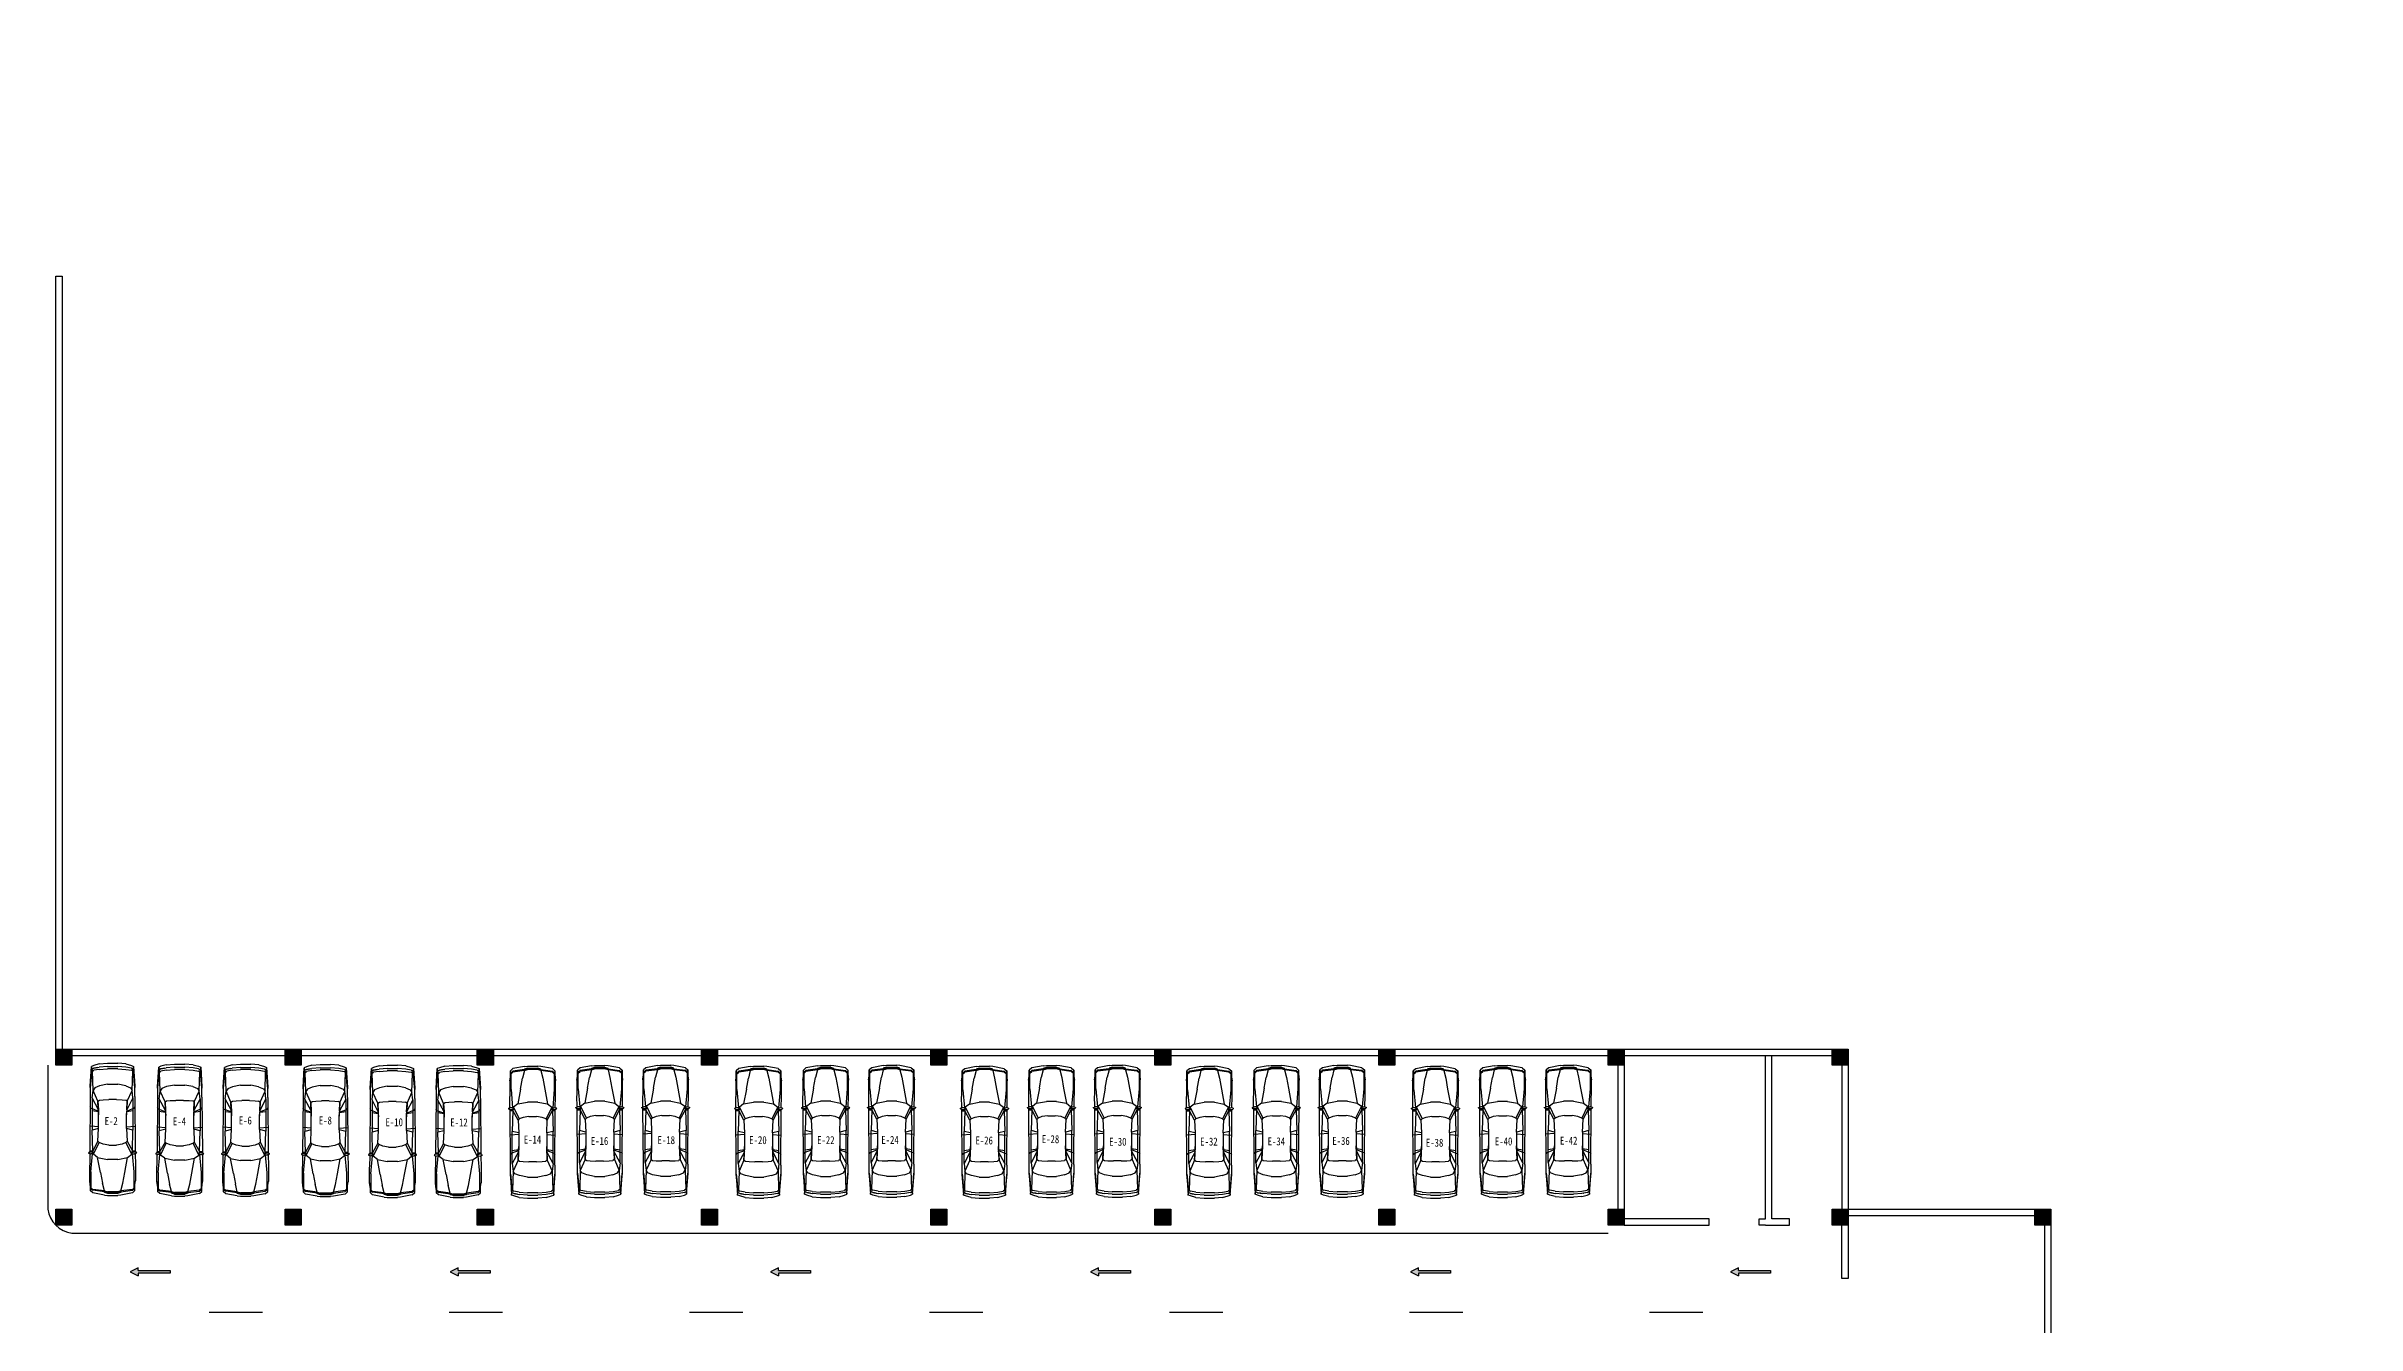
# Model space of a CAD drawing. Extents: x -266505272703 to 7385419, y -354256 to 107640740655.
# Drawn here: x 3476438 to 3563073, y -89711 to -41758 of the extents above; entities that cross this region are included whole.
import ezdxf

# ---------------------------------------------------------------- set-up
doc = ezdxf.new("R2010")
doc.units = 0
doc.header["$LTSCALE"] = 1000
for name, color, linetype in [('jb1', 42, 'Continuous'), ('PUB_TEXT', 7, 'Continuous'), ('QC', 8, 'Continuous'), ('ROOF', 4, 'Continuous'), ('图框', 6, 'Continuous'), ('红线', 1, 'Continuous')]:
    doc.layers.add(name, color=color, linetype=linetype)
doc.styles.get("Standard").update_dxf_attribs({"font": 'rs.shx', "bigfont": 'hztxt.shx'})
doc.styles.add('STYLE2', font='NSimSun.ttf', dxfattribs={"width": 0.8})

# ---------------------------------------------------------------- blocks, each defined once
blk = doc.blocks.new('M_F27')
for p, q in [((984, 905), (1020, 939)), ((1036, 935), (1062, 857)), ((-2489, 522), (-2514, 196)), ((-2514, -206), (-2514, 196)), ((-2489, 522), (-2426, 736)), ((-2426, 736), (-2389, 824)), ((-2389, 824), (-1610, 874)), ((-2389, 824), (-1560, 874)), ((-2264, 812), (-2389, 824)), ((-2364, 522), (-2389, 196)), ((-2389, -206), (-2389, 196)), ((-2326, 736), (-2364, 522)), ((-2326, 736), (-2351, 596)), ((-2351, 594), (-2351, 596)), ((-2326, 736), (-2288, 811)), ((-2301, 196), (-2276, 522)), ((-2301, 196), (-2301, -206)), ((-2200, 786), (-2288, 811)), ((-2276, 522), (-2238, 736)), ((-2200, 786), (-2238, 736)), ((-1560, 874), (-2212, 815)), ((-2208, 815), (-2211, 814)), ((-1660, 862), (-2208, 815)), ((-1446, 761), (-2200, 786)), ((-1622, 510), (-1685, 196)), ((-1685, -206), (-1685, 196)), ((-1560, 874), (-1660, 862)), ((-1622, 510), (-1547, 698)), ((-1617, 869), (-1620, 866)), ((-1208, 874), (-1610, 874)), ((-1547, 698), (-1446, 761)), ((-1145, 799), (-1446, 761)), ((-1019, 572), (-1446, 761)), ((-1208, 874), (980, 889)), ((-1145, 799), (-682, 557)), ((-1145, 799), (124, 799)), ((-1082, 145), (-1070, 371)), ((-1082, 145), (-1082, -156)), ((-1070, 371), (-1057, 510)), ((-1019, 572), (-1057, 510)), ((-680, 556), (-1019, 572)), ((-1019, 572), (-479, 547)), ((-743, 849), (-793, 874)), ((-730, 799), (-743, 849)), ((-630, 555), (-730, 799)), ((-680, 556), (-630, 555)), ((-642, 799), (-605, 554)), ((-605, 554), (-630, 555)), ((-479, 547), (-605, 554)), ((61, 547), (-479, 547)), ((-2, 547), (-27, 877)), ((124, 799), (61, 547)), ((61, 547), (564, 572)), ((941, 773), (124, 799)), ((564, 572), (941, 773)), ((564, 572), (614, 522)), ((1079, 748), (614, 522)), ((614, 522), (677, 371)), ((677, 371), (714, 145)), ((714, -156), (714, 145)), ((941, 773), (941, 874)), ((983, 777), (941, 773)), ((941, 773), (987, 765)), ((980, 902), (995, 790)), ((980, 790), (980, 898)), ((995, 790), (980, 790)), ((980, 790), (992, 746)), ((992, 746), (1021, 747)), ((995, 790), (1022, 746)), ((1022, 748), (995, 790)), ((1021, 747), (1022, 748)), ((1053, 768), (1022, 746)), ((1036, 756), (1079, 748)), ((1051, 889), (1497, 893)), ((1057, 776), (1062, 857)), ((1770, 849), (1058, 784)), ((1204, 585), (1079, 748)), ((1795, 472), (1204, 585)), ((1280, 196), (1204, 585)), ((1280, 196), (1280, -206)), ((1506, 899), (2121, 899)), ((2461, 849), (1770, 849)), ((2222, 397), (1795, 472)), ((2272, 876), (2121, 899)), ((2523, 321), (2222, 397)), ((2272, 876), (2272, 874)), ((2437, 851), (2272, 876)), ((2511, 874), (2287, 874)), ((2398, 849), (2461, 773)), ((2437, 850), (2433, 851)), ((2498, 773), (2436, 849)), ((2511, 874), (2450, 850)), ((2461, 773), (2523, 321)), ((2561, 321), (2498, 773)), ((2599, 773), (2511, 874)), ((2523, 321), (2586, 321)), ((2523, 321), (2561, 196)), ((2580, 196), (2542, 321)), ((2561, 196), (2561, -206)), ((2611, 196), (2574, 321)), ((2580, 321), (2618, 196)), ((2580, 196), (2580, -206)), ((2599, 773), (2687, 321)), ((2611, 196), (2611, -206)), ((2618, -206), (2618, 196)), ((2687, 321), (2699, 196)), ((2699, -206), (2699, 196)), ((-2489, -533), (-2514, -206)), ((-2489, -533), (-2426, -747)), ((-2426, -747), (-2389, -835)), ((-2389, -206), (-2364, -533)), ((-2389, -835), (-2264, -823)), ((-1560, -885), (-2389, -835)), ((-1610, -885), (-2389, -835)), ((-2326, -747), (-2364, -533)), ((-2351, -607), (-2351, -605)), ((-2351, -607), (-2326, -747)), ((-2326, -747), (-2288, -822)), ((-2276, -533), (-2301, -206)), ((-2288, -822), (-2200, -797)), ((-2276, -533), (-2238, -747)), ((-2200, -797), (-2238, -747)), ((-2212, -826), (-1560, -885)), ((-2208, -826), (-2211, -825)), ((-1660, -872), (-2208, -826)), ((-1446, -772), (-2200, -797)), ((-1685, -206), (-1622, -520)), ((-1560, -885), (-1660, -872)), ((-1622, -520), (-1547, -709)), ((-1621, -877), (-1617, -880)), ((-1610, -885), (-1208, -885)), ((-1547, -709), (-1446, -772)), ((-1019, -583), (-1446, -772)), ((-1145, -809), (-1446, -772)), ((-1208, -885), (980, -900)), ((-682, -568), (-1145, -809)), ((-1145, -809), (124, -809)), ((-1070, -382), (-1082, -156)), ((-1057, -520), (-1070, -382)), ((-1019, -583), (-1057, -520)), ((-479, -558), (-1019, -583)), ((-1019, -583), (-680, -567)), ((-743, -860), (-793, -885)), ((-743, -860), (-730, -809)), ((-730, -809), (-630, -566)), ((-680, -567), (-682, -568)), ((-680, -567), (-630, -566)), ((-605, -565), (-642, -809)), ((-630, -566), (-605, -565)), ((-605, -565), (-479, -558)), ((61, -558), (-479, -558)), ((-2, -558), (-27, -884)), ((61, -558), (124, -809)), ((564, -583), (61, -558)), ((941, -784), (124, -809)), ((614, -533), (564, -583)), ((564, -583), (941, -784)), ((677, -382), (614, -533)), ((1079, -759), (614, -533)), ((714, -156), (677, -382)), ((987, -776), (941, -784)), ((983, -788), (941, -784)), ((941, -885), (941, -784)), ((992, -757), (980, -800)), ((995, -800), (980, -800)), ((995, -800), (980, -913)), ((980, -909), (980, -800)), ((992, -757), (1021, -758)), ((995, -800), (1022, -757)), ((1022, -758), (995, -800)), ((1021, -758), (1022, -758)), ((1022, -757), (1053, -779)), ((1036, -767), (1079, -759)), ((1036, -946), (1062, -867)), ((1051, -901), (1497, -904)), ((1057, -787), (1062, -867)), ((1770, -860), (1058, -795)), ((1204, -596), (1079, -759)), ((1204, -596), (1280, -206)), ((1795, -483), (1204, -596)), ((2121, -910), (1506, -910)), ((1770, -860), (2461, -860)), ((1795, -483), (2222, -407)), ((2121, -910), (2272, -887)), ((2270, -887), (2121, -910)), ((2523, -332), (2222, -407)), ((2437, -861), (2272, -887)), ((2272, -885), (2272, -887)), ((2285, -885), (2511, -885)), ((2398, -860), (2461, -784)), ((2436, -860), (2498, -784)), ((2437, -861), (2436, -860)), ((2450, -861), (2511, -885)), ((2523, -332), (2461, -784)), ((2561, -332), (2498, -784)), ((2599, -784), (2511, -885)), ((2523, -332), (2561, -206)), ((2586, -332), (2523, -332)), ((2580, -206), (2542, -332)), ((2618, -6), (2561, -6)), ((2574, -332), (2611, -206)), ((2618, -206), (2580, -332)), ((2687, -332), (2599, -784)), ((2687, -332), (2699, -206)), ((984, -916), (1020, -950))]:
    blk.add_line(p, q)
for centre, start, end in [((1027, 932), 18.15727, 132.96497), ((990, 898), 132.96497, 179.74535), ((1047, 776), 305.15418, 356.86364), ((990, -909), 180.25465, 227.03503), ((1047, -787), 3.17983, 54.84582), ((1027, -942), 227.03503, 341.84273)]:
    blk.add_arc(centre, 10, start, end)
at = {"width": 0.8, "flags": 9}
for tag in ['XSIZE', 'YSIZE']:
    blk.add_attdef(tag, (0, 0), '', height=0.5, dxfattribs=at)

msp = doc.modelspace()

# ---------------------------------------------------------------- hatches: boundary and pattern name
at = {"layer": 'jb1', "linetype": 'ByBlock'}
h = msp.add_hatch(color=256, dxfattribs=at)
h.paths.add_polyline_path([(3207028, 61244), (3207028, -349256), (3784028, -349256), (3784028, 61244)], flags=16)
h.paths.add_polyline_path([(3194528, -354256), (3194528, 66244), (3789028, 66244), (3789028, -354256)])
h.paths.add_polyline_path([(3205987, -18360), (3205987, -12971), (3203126, -12971), (3203126, -18360)], flags=24)
h.paths.add_polyline_path([(3201099, -18348), (3201099, -12948), (3198270, -12948), (3198270, -18348)], flags=24)
edge = h.paths.add_edge_path(flags=16)
edge.add_line((3207028, 61244), (3197028, 61244))
edge.add_line((3197028, 61244), (3197028, -23256))
edge.add_line((3197028, -23256), (3207028, -23256))
edge = h.paths.add_edge_path(flags=16)
edge.add_line((3202028, 61244), (3202028, -18256))
h.paths.add_polyline_path([(3201021, -22371), (3201021, -20286), (3198223, -20286), (3198223, -22371)], flags=24)
h.paths.add_polyline_path([(3205457, -22424), (3205457, -20318), (3202722, -20318), (3202722, -22424)], flags=24)
edge = h.paths.add_edge_path(flags=0)
edge.add_line((3197028, -18256), (3207028, -18256))
edge = h.paths.add_edge_path(flags=0)
edge.add_line((3197028, -10756), (3207028, -10756))
edge = h.paths.add_edge_path(flags=0)
edge.add_line((3197028, 744), (3207028, 744))
h.paths.add_polyline_path([(3205940, 8359), (3205940, 13623), (3203017, 13623), (3203017, 8359)], flags=24)
h.paths.add_polyline_path([(3200990, 8419), (3200990, 12965), (3198161, 12965), (3198161, 8419)], flags=24)
edge = h.paths.add_edge_path(flags=0)
edge.add_line((3197028, 8244), (3207028, 8244))
edge = h.paths.add_edge_path(flags=0)
edge.add_line((3197028, 15744), (3207028, 15744))
h.paths.add_polyline_path([(3201180, 34865), (3201180, 40170), (3198382, 40170), (3198382, 34865)], flags=24)
h.paths.add_polyline_path([(3205969, 34786), (3205969, 39997), (3203329, 39997), (3203329, 34786)], flags=24)
edge = h.paths.add_edge_path(flags=0)
edge.add_line((3197028, 27244), (3207028, 27244))
edge = h.paths.add_edge_path(flags=0)
edge.add_line((3197028, 34744), (3207028, 34744))
edge = h.paths.add_edge_path(flags=0)
edge.add_line((3197028, 42244), (3207028, 42244))
edge = h.paths.add_edge_path(flags=0)
edge.add_line((3197028, 53744), (3207028, 53744))
edge = h.paths.add_edge_path(flags=0)
edge.add_line((3504528, -349256), (3504528, -335256))
edge.add_line((3504528, -335256), (3784028, -335256))
edge = h.paths.add_edge_path(flags=0)
edge.add_line((3580028, -344756), (3670028, -344756))
edge = h.paths.add_edge_path(flags=0)
edge.add_line((3580028, -340256), (3670028, -340256))
h.paths.add_polyline_path([(3580921, -339322), (3586279, -339322), (3586279, -336555), (3580921, -336555)], flags=8)
h.paths.add_polyline_path([(3581167, -348327), (3586242, -348327), (3586242, -345529), (3581167, -345529)], flags=8)
edge = h.paths.add_edge_path(flags=0)
edge.add_line((3511834, -341564), (3511834, -341020))
edge = h.paths.add_edge_path(flags=0)
edge.add_line((3518840, -341020), (3518840, -341564))
edge = h.paths.add_edge_path(flags=0)
edge.add_line((3517008, -341564), (3517008, -341020))
edge = h.paths.add_edge_path(flags=0)
edge.add_arc((3515337, -341290), 439, 0, 360)
edge = h.paths.add_edge_path(flags=0)
edge.add_arc((3515337, -341290), 952, 0, 360)
edge = h.paths.add_edge_path(flags=0)
edge.add_line((3513691, -341020), (3513691, -341564))
edge = h.paths.add_edge_path(flags=0)
edge.add_line((3580028, -349256), (3580028, -335256))
h.paths.add_polyline_path([(3528821, -347040), (3562658, -347040), (3562658, -344592), (3528821, -344592)], flags=8)
edge = h.paths.add_edge_path(flags=0)
edge.add_arc((3514570, -346293), 254, 23.86714, 164.02526)
edge = h.paths.add_edge_path(flags=0)
edge.add_line((3514326, -346552), (3514326, -346775))
edge.add_line((3514326, -346775), (3514216, -346775))
edge.add_line((3514216, -346775), (3514216, -346328))
edge = h.paths.add_edge_path(flags=0)
edge.add_line((3514216, -346258), (3514216, -345945))
edge.add_line((3514216, -345945), (3514326, -345945))
edge.add_line((3514326, -345945), (3514326, -346034))
edge = h.paths.add_edge_path(flags=0)
edge.add_line((3513019, -343617), (3515077, -343617))
edge = h.paths.add_edge_path(flags=0)
edge.add_line((3515077, -344162), (3513019, -344162))
edge = h.paths.add_edge_path(flags=0)
edge.add_line((3513019, -341564), (3513019, -343617))
edge = h.paths.add_edge_path(flags=0)
edge.add_line((3512499, -343617), (3512499, -341564))
edge = h.paths.add_edge_path(flags=0)
edge.add_line((3513019, -344830), (3512499, -344830))
h.paths.add_polyline_path([(3512811, -345945), (3512918, -345945), (3512918, -346778), (3512811, -346778)], flags=0)
h.paths.add_polyline_path([(3512802, -345680), (3512915, -345680), (3512915, -345855), (3512802, -345855)], flags=0)
edge = h.paths.add_edge_path(flags=0)
edge.add_line((3512499, -344830), (3512499, -344162))
edge = h.paths.add_edge_path(flags=0)
edge.add_line((3511834, -343617), (3512499, -343617))
edge = h.paths.add_edge_path(flags=0)
edge.add_line((3511834, -344162), (3511834, -343617))
edge = h.paths.add_edge_path(flags=0)
edge.add_line((3512499, -344162), (3511834, -344162))
edge = h.paths.add_edge_path(flags=0)
edge.add_line((3512484, -346058), (3512484, -346775))
edge.add_line((3512484, -346775), (3512370, -346775))
edge.add_line((3512370, -346775), (3512370, -346058))
edge = h.paths.add_edge_path(flags=0)
edge.add_line((3512370, -346058), (3512213, -346058))
edge.add_line((3512213, -346058), (3512213, -345948))
edge.add_line((3512213, -345948), (3512370, -345948))
edge = h.paths.add_edge_path(flags=0)
edge.add_line((3512370, -345948), (3512370, -345683))
edge.add_line((3512370, -345683), (3512484, -345683))
edge.add_line((3512484, -345683), (3512484, -345948))
edge = h.paths.add_edge_path(flags=0)
edge.add_line((3512484, -345948), (3512641, -345948))
edge.add_line((3512641, -345948), (3512641, -346058))
edge.add_line((3512641, -346058), (3512484, -346058))
edge = h.paths.add_edge_path(flags=0)
edge.add_line((3513019, -344162), (3513019, -344830))
edge = h.paths.add_edge_path(flags=0)
edge.add_arc((3514570, -346293), 356, 174.3933, 185.6067)
edge = h.paths.add_edge_path(flags=0)
edge.add_arc((3513552, -346367), 312, 10.97394, 349.02606)
edge = h.paths.add_edge_path(flags=0)
edge.add_line((3513859, -346308), (3513859, -346427))
edge = h.paths.add_edge_path(flags=0)
edge.add_arc((3513552, -346367), 428, 44.28849, 315.71151)
edge = h.paths.add_edge_path(flags=0)
edge.add_line((3513859, -346068), (3513859, -345945))
edge.add_line((3513859, -345945), (3513978, -345945))
edge.add_line((3513978, -345945), (3513978, -346781))
edge.add_line((3513978, -346781), (3513859, -346781))
edge.add_line((3513859, -346781), (3513859, -346666))
edge = h.paths.add_edge_path(flags=0)
edge.add_line((3512499, -341564), (3511834, -341564))
edge = h.paths.add_edge_path(flags=0)
edge.add_line((3513691, -341564), (3513019, -341564))
edge = h.paths.add_edge_path(flags=0)
edge.add_line((3518197, -341564), (3518197, -343617))
edge = h.paths.add_edge_path(flags=0)
edge.add_line((3517677, -343617), (3517677, -341564))
edge = h.paths.add_edge_path(flags=0)
edge.add_line((3518865, -344162), (3518197, -344162))
edge = h.paths.add_edge_path(flags=0)
edge.add_line((3518197, -343617), (3518865, -343617))
edge = h.paths.add_edge_path(flags=0)
edge.add_line((3518197, -344162), (3518197, -344830))
edge = h.paths.add_edge_path(flags=0)
edge.add_line((3518865, -343617), (3518865, -344162))
edge = h.paths.add_edge_path(flags=0)
edge.add_line((3515597, -342974), (3515597, -343617))
edge = h.paths.add_edge_path(flags=0)
edge.add_line((3515077, -342974), (3515597, -342974))
edge = h.paths.add_edge_path(flags=0)
edge.add_line((3515077, -343617), (3515077, -342974))
edge = h.paths.add_edge_path(flags=0)
edge.add_line((3515597, -343617), (3517677, -343617))
edge = h.paths.add_edge_path(flags=0)
edge.add_line((3517677, -344830), (3517677, -344162))
edge = h.paths.add_edge_path(flags=0)
edge.add_line((3517677, -344162), (3515597, -344162))
edge = h.paths.add_edge_path(flags=0)
edge.add_line((3515077, -344805), (3515077, -344162))
edge = h.paths.add_edge_path(flags=0)
edge.add_line((3515597, -344805), (3515077, -344805))
edge = h.paths.add_edge_path(flags=0)
edge.add_line((3515597, -344162), (3515597, -344805))
edge = h.paths.add_edge_path(flags=0)
edge.add_line((3518197, -344830), (3517677, -344830))
edge = h.paths.add_edge_path(flags=0)
edge.add_arc((3518301, -346289), 254, 23.86714, 164.02526)
edge = h.paths.add_edge_path(flags=0)
edge.add_line((3518057, -346219), (3518057, -346359))
edge = h.paths.add_edge_path(flags=0)
edge.add_line((3518057, -346359), (3518057, -346548))
edge = h.paths.add_edge_path(flags=0)
edge.add_line((3518057, -346548), (3518057, -346771))
edge.add_line((3518057, -346771), (3517947, -346771))
edge.add_line((3517947, -346771), (3517947, -346324))
edge = h.paths.add_edge_path(flags=0)
edge.add_arc((3518301, -346289), 356, 174.3933, 185.6067)
edge = h.paths.add_edge_path(flags=0)
edge.add_line((3517947, -346255), (3517947, -345941))
edge.add_line((3517947, -345941), (3518057, -345941))
edge.add_line((3518057, -345941), (3518057, -346030))
edge = h.paths.add_edge_path(flags=0)
edge.add_arc((3518301, -346289), 356, 11.90544, 133.29691)
edge = h.paths.add_edge_path(flags=0)
edge.add_line((3518649, -346216), (3518649, -346771))
edge.add_line((3518649, -346771), (3518533, -346771))
edge.add_line((3518533, -346771), (3518533, -346559))
edge = h.paths.add_edge_path(flags=0)
edge.add_line((3518533, -346392), (3518533, -346559))
edge = h.paths.add_edge_path(flags=0)
edge.add_line((3518533, -346392), (3518533, -346187))
edge = h.paths.add_edge_path(flags=0)
edge.add_arc((3517283, -346363), 312, 10.97394, 349.02606)
edge = h.paths.add_edge_path(flags=0)
edge.add_line((3517590, -346304), (3517590, -346423))
edge = h.paths.add_edge_path(flags=0)
edge.add_arc((3517283, -346363), 428, 44.28849, 315.71151)
edge = h.paths.add_edge_path(flags=0)
edge.add_line((3517590, -346064), (3517590, -345941))
edge.add_line((3517590, -345941), (3517709, -345941))
edge.add_line((3517709, -345941), (3517709, -346777))
edge.add_line((3517709, -346777), (3517590, -346777))
edge.add_line((3517590, -346777), (3517590, -346663))
edge = h.paths.add_edge_path(flags=0)
edge.add_line((3516060, -346333), (3516060, -346166))
edge = h.paths.add_edge_path(flags=0)
edge.add_line((3516060, -346333), (3516060, -346538))
edge = h.paths.add_edge_path(flags=0)
edge.add_arc((3516292, -346436), 254, 203.86714, 344.02526)
edge = h.paths.add_edge_path(flags=0)
edge.add_line((3516537, -346505), (3516537, -346366))
edge = h.paths.add_edge_path(flags=0)
edge.add_line((3516537, -346366), (3516537, -346176))
edge = h.paths.add_edge_path(flags=0)
edge.add_line((3516537, -346176), (3516537, -345954))
edge.add_line((3516537, -345954), (3516647, -345954))
edge.add_line((3516647, -345954), (3516647, -346401))
edge = h.paths.add_edge_path(flags=0)
edge.add_arc((3516292, -346436), 356, 354.3933, 365.6067)
edge = h.paths.add_edge_path(flags=0)
edge.add_line((3516647, -346470), (3516647, -346784))
edge.add_line((3516647, -346784), (3516537, -346784))
edge.add_line((3516537, -346784), (3516537, -346695))
edge = h.paths.add_edge_path(flags=0)
edge.add_arc((3516292, -346436), 356, 191.90544, 313.29691)
edge = h.paths.add_edge_path(flags=0)
edge.add_line((3515944, -346509), (3515944, -345954))
edge.add_line((3515944, -345954), (3516060, -345954))
edge.add_line((3516060, -345954), (3516060, -346166))
h.paths.add_polyline_path([(3515258, -347039), (3515371, -346773), (3515050, -345951), (3515179, -345951), (3515429, -346606), (3515696, -345947), (3515822, -345947), (3515379, -347039)], flags=0)
edge = h.paths.add_edge_path(flags=0)
edge.add_line((3514326, -346223), (3514326, -346363))
edge = h.paths.add_edge_path(flags=0)
edge.add_line((3514326, -346363), (3514326, -346552))
edge = h.paths.add_edge_path(flags=0)
edge.add_arc((3514570, -346293), 356, 11.90544, 133.29691)
edge = h.paths.add_edge_path(flags=0)
edge.add_line((3514918, -346220), (3514918, -346775))
edge.add_line((3514918, -346775), (3514802, -346775))
edge.add_line((3514802, -346775), (3514802, -346563))
edge = h.paths.add_edge_path(flags=0)
edge.add_line((3514802, -346396), (3514802, -346563))
edge = h.paths.add_edge_path(flags=0)
edge.add_line((3514802, -346396), (3514802, -346190))
edge = h.paths.add_edge_path(flags=0)
edge.add_line((3518840, -341564), (3518197, -341564))
edge = h.paths.add_edge_path(flags=0)
edge.add_line((3517677, -341564), (3517008, -341564))
h.paths.add_polyline_path([(3580874, -344098), (3586179, -344098), (3586179, -341300), (3580874, -341300)], flags=8)
edge = h.paths.add_edge_path(flags=0)
edge.add_line((3515077, -338991), (3513019, -338991))
edge = h.paths.add_edge_path(flags=0)
edge.add_line((3513019, -338447), (3515077, -338447))
edge = h.paths.add_edge_path(flags=0)
edge.add_line((3512499, -337779), (3513019, -337779))
edge = h.paths.add_edge_path(flags=0)
edge.add_line((3511834, -338447), (3512499, -338447))
edge = h.paths.add_edge_path(flags=0)
edge.add_line((3511834, -338991), (3511834, -338447))
edge = h.paths.add_edge_path(flags=0)
edge.add_line((3512499, -338991), (3511834, -338991))
edge = h.paths.add_edge_path(flags=0)
edge.add_line((3512499, -338447), (3512499, -337779))
edge = h.paths.add_edge_path(flags=0)
edge.add_line((3511834, -341020), (3512499, -341020))
edge = h.paths.add_edge_path(flags=0)
edge.add_line((3512499, -341020), (3512499, -338991))
edge = h.paths.add_edge_path(flags=0)
edge.add_line((3513019, -337779), (3513019, -338447))
edge = h.paths.add_edge_path(flags=0)
edge.add_line((3513019, -341020), (3513691, -341020))
edge = h.paths.add_edge_path(flags=0)
edge.add_line((3513019, -338991), (3513019, -341020))
edge = h.paths.add_edge_path(flags=0)
edge.add_line((3518865, -338991), (3518197, -338991))
edge = h.paths.add_edge_path(flags=0)
edge.add_line((3518197, -338447), (3518865, -338447))
edge = h.paths.add_edge_path(flags=0)
edge.add_line((3518197, -337779), (3518197, -338447))
edge = h.paths.add_edge_path(flags=0)
edge.add_line((3518865, -338447), (3518865, -338991))
edge = h.paths.add_edge_path(flags=0)
edge.add_line((3517677, -338991), (3515622, -338991))
edge = h.paths.add_edge_path(flags=0)
edge.add_line((3515077, -339634), (3515077, -338991))
edge = h.paths.add_edge_path(flags=0)
edge.add_line((3515622, -339634), (3515077, -339634))
edge = h.paths.add_edge_path(flags=0)
edge.add_line((3515622, -338991), (3515622, -339634))
edge = h.paths.add_edge_path(flags=0)
edge.add_line((3515622, -337804), (3515622, -338447))
edge = h.paths.add_edge_path(flags=0)
edge.add_line((3515077, -337804), (3515622, -337804))
edge = h.paths.add_edge_path(flags=0)
edge.add_line((3515077, -338447), (3515077, -337804))
edge = h.paths.add_edge_path(flags=0)
edge.add_line((3515622, -338447), (3517677, -338447))
edge = h.paths.add_edge_path(flags=0)
edge.add_line((3517677, -338447), (3517677, -337779))
edge = h.paths.add_edge_path(flags=0)
edge.add_line((3517677, -337779), (3518197, -337779))
edge = h.paths.add_edge_path(flags=0)
edge.add_line((3518197, -341020), (3518840, -341020))
edge = h.paths.add_edge_path(flags=0)
edge.add_line((3517008, -341020), (3517677, -341020))
edge = h.paths.add_edge_path(flags=0)
edge.add_line((3517677, -341020), (3517677, -338991))
edge = h.paths.add_edge_path(flags=0)
edge.add_line((3518197, -338991), (3518197, -341020))
h.paths.add_polyline_path([(3748525, -351778), (3760192, -351778), (3760192, -349903), (3748525, -349903)], flags=24)
edge = h.paths.add_edge_path(flags=0)
edge.add_line((3710028, -342256), (3784028, -342256))
edge = h.paths.add_edge_path(flags=0)
edge.add_line((3601028, -335256), (3601028, -349256))
edge = h.paths.add_edge_path(flags=0)
edge.add_line((3589528, -335256), (3589528, -349256))
edge = h.paths.add_edge_path(flags=0)
edge.add_line((3612528, -335256), (3612528, -349256))
edge = h.paths.add_edge_path(flags=0)
edge.add_line((3624028, -335256), (3624028, -349256))
edge = h.paths.add_edge_path(flags=0)
edge.add_line((3647028, -335256), (3647028, -349256))
edge = h.paths.add_edge_path(flags=0)
edge.add_line((3635528, -335256), (3635528, -349256))
edge = h.paths.add_edge_path(flags=0)
edge.add_line((3658528, -335256), (3658528, -349256))
edge = h.paths.add_edge_path(flags=0)
edge.add_line((3670028, -335256), (3670028, -349256))
h.paths.add_polyline_path([(3711053, -341578), (3716432, -341578), (3716432, -338749), (3711053, -338749)], flags=8)
edge = h.paths.add_edge_path(flags=0)
edge.add_line((3710028, -335256), (3710028, -349256))
edge = h.paths.add_edge_path(flags=0)
edge.add_line((3720028, -335256), (3720028, -349256))
h.paths.add_polyline_path([(3711079, -345640), (3716406, -345640), (3716406, -342968), (3711079, -342968)], flags=8)
h.paths.add_polyline_path([(3711053, -348311), (3716432, -348311), (3716432, -345482), (3711053, -345482)], flags=8)
h.paths.add_polyline_path([(3624911, -339311), (3632210, -339311), (3632210, -336482), (3624911, -336482)], flags=8)
h.paths.add_polyline_path([(3602005, -339364), (3609221, -339364), (3609221, -336472), (3602005, -336472)], flags=8)
h.paths.add_polyline_path([(3590516, -339353), (3597689, -339353), (3597689, -336524), (3590516, -336524)], flags=8)
h.paths.add_polyline_path([(3613157, -339384), (3619486, -339384), (3619486, -336493), (3613157, -336493)], flags=8)
h.paths.add_polyline_path([(3647932, -339290), (3655148, -339290), (3655148, -336587), (3647932, -336587)], flags=8)
h.paths.add_polyline_path([(3636077, -339384), (3642406, -339384), (3642406, -336493), (3636077, -336493)], flags=8)
h.paths.add_polyline_path([(3659500, -339327), (3666558, -339327), (3666558, -336529), (3659500, -336529)], flags=8)
h.paths.add_polyline_path([(3711074, -338940), (3716222, -338940), (3716222, -336236), (3711074, -336236)], flags=8)
edge = h.paths.add_edge_path(flags=0)
edge.add_line((3760028, -335256), (3760028, -349256))
edge = h.paths.add_edge_path(flags=0)
edge.add_line((3770028, -335256), (3770028, -349256))
h.paths.add_polyline_path([(3761611, -342149), (3766706, -342149), (3766706, -339414), (3761611, -339414)], flags=8)
h.paths.add_polyline_path([(3768122, -351862), (3777724, -351862), (3777724, -349980), (3768122, -349980)], flags=24)
edge = h.paths.add_edge_path(flags=0)
edge.add_line((3760028, -345756), (3784028, -345756))
h.paths.add_polyline_path([(3761437, -348959), (3766512, -348959), (3766512, -346162), (3761437, -346162)], flags=8)
h.paths.add_polyline_path([(3761482, -345773), (3766693, -345773), (3766693, -342881), (3761482, -342881)], flags=8)
edge = h.paths.add_edge_path(flags=0)
edge.add_line((3760028, -338756), (3784028, -338756))
h.paths.add_polyline_path([(3761355, -338711), (3766723, -338711), (3766723, -335787), (3761355, -335787)], flags=8)
h.paths.add_polyline_path([(3732909, -341175), (3744153, -341175), (3744153, -336791), (3732909, -336791)], flags=8)
h.paths.add_polyline_path([(3774282, -341950), (3776471, -341950), (3776471, -339865), (3774282, -339865)], flags=8)
h.paths.add_polyline_path([(3681133, -345871), (3701185, -345871), (3701185, -340511), (3681133, -340511)], flags=8)
h.paths.add_polyline_path([(3444535, -317388), (3497618, -317388), (3497618, -307471), (3444535, -307471)], flags=8)
for points in [[(3476802, -79978), (3477403, -79978), (3477403, -79377), (3476802, -79377)], [(3485402, -79978), (3486003, -79978), (3486003, -79377), (3485402, -79377)], [(3492602, -79978), (3493203, -79978), (3493203, -79377), (3492602, -79377)], [(3501002, -79977), (3501603, -79977), (3501603, -79377), (3501002, -79377)], [(3509602, -79977), (3510203, -79977), (3510203, -79376), (3509602, -79376)], [(3518002, -79977), (3518603, -79977), (3518603, -79376), (3518002, -79376)], [(3526402, -79977), (3527004, -79977), (3527004, -79376), (3526402, -79376)], [(3535002, -79977), (3535604, -79977), (3535604, -79376), (3535002, -79376)], [(3543402, -79977), (3544004, -79977), (3544004, -79376), (3543402, -79376)], [(3476802, -85978), (3477403, -85978), (3477403, -85377), (3476802, -85377)], [(3485402, -85978), (3486003, -85978), (3486003, -85377), (3485402, -85377)], [(3492602, -85977), (3493204, -85977), (3493204, -85377), (3492602, -85377)], [(3501002, -85977), (3501604, -85977), (3501604, -85376), (3501002, -85376)], [(3509602, -85977), (3510204, -85977), (3510204, -85376), (3509602, -85376)], [(3518002, -85977), (3518604, -85977), (3518604, -85376), (3518002, -85376)], [(3526403, -85977), (3527004, -85977), (3527004, -85376), (3526403, -85376)], [(3535003, -85977), (3535604, -85977), (3535604, -85376), (3535003, -85376)], [(3543402, -85977), (3544004, -85977), (3544004, -85376), (3543402, -85376)], [(3543403, -85977), (3544004, -85977), (3544004, -85376), (3543403, -85376)], [(3551002, -85977), (3551604, -85977), (3551604, -85376), (3551002, -85376)]]:
    msp.add_hatch(color=256, dxfattribs=at).paths.add_polyline_path(points)
at = {"layer": '图框', "linetype": 'ByBlock'}
for points in [[(3479890, -87681), (3479890, -87581), (3479590, -87731), (3479890, -87881), (3479890, -87781), (3481090, -87781), (3481090, -87681)], [(3491890, -87681), (3491890, -87581), (3491590, -87731), (3491890, -87881), (3491890, -87781), (3493090, -87781), (3493090, -87681)], [(3503890, -87681), (3503890, -87581), (3503590, -87731), (3503890, -87881), (3503890, -87781), (3505090, -87781), (3505090, -87681)], [(3515890, -87681), (3515890, -87581), (3515590, -87731), (3515890, -87881), (3515890, -87781), (3517090, -87781), (3517090, -87681)], [(3527890, -87681), (3527890, -87581), (3527590, -87731), (3527890, -87881), (3527890, -87781), (3529090, -87781), (3529090, -87681)], [(3539890, -87681), (3539890, -87581), (3539590, -87731), (3539890, -87881), (3539890, -87781), (3541090, -87781), (3541090, -87681)]]:
    msp.add_hatch(color=256, dxfattribs=at).paths.add_polyline_path(points)

# ---------------------------------------------------------------- linework, layer by layer
at = {"layer": 'jb1', "linetype": 'ByBlock'}
for p, q in [((3476802, -79377), (3476802, -50377)), ((3476802, -50377), (3477042, -50377)), ((3477042, -50377), (3477042, -79377)), ((3476802, -79377), (3485402, -79377)), ((3477403, -79617), (3485402, -79617)), ((3485402, -79377), (3492602, -79377)), ((3485402, -79617), (3501002, -79617)), ((3492602, -79377), (3501002, -79377)), ((3501002, -79377), (3509602, -79377)), ((3501002, -79617), (3526402, -79617)), ((3509602, -79377), (3518002, -79377)), ((3518002, -79376), (3526402, -79376)), ((3526402, -79376), (3535002, -79376)), ((3526402, -79617), (3543402, -79617)), ((3535002, -79376), (3543402, -79376)), ((3544004, -79977), (3543764, -79977)), ((3543764, -79977), (3543764, -85376)), ((3544004, -79977), (3544004, -85977)), ((3544004, -85376), (3551604, -85376)), ((3544004, -85376), (3544004, -85616)), ((3544004, -85616), (3551002, -85616)), ((3551604, -85376), (3551604, -92376)), ((3551604, -85977), (3551364, -85977)), ((3551364, -85977), (3551364, -92376))]:
    msp.add_line(p, q, dxfattribs=at)
for points in [[(3476802, -79377), (3477403, -79377), (3477403, -79978), (3476802, -79978)], [(3476802, -79377), (3477403, -79377), (3477403, -79978), (3476802, -79978)], [(3485402, -79377), (3486003, -79377), (3486003, -79978), (3485402, -79978)], [(3485402, -79377), (3486003, -79377), (3486003, -79978), (3485402, -79978)], [(3492602, -79377), (3493203, -79377), (3493203, -79978), (3492602, -79978)], [(3492602, -79377), (3493203, -79377), (3493203, -79978), (3492602, -79978)], [(3501002, -79377), (3501603, -79377), (3501603, -79977), (3501002, -79977)], [(3501002, -79377), (3501603, -79377), (3501603, -79977), (3501002, -79977)], [(3509602, -79376), (3510203, -79376), (3510203, -79977), (3509602, -79977)], [(3509602, -79377), (3510203, -79377), (3510203, -79977), (3509602, -79977)], [(3518002, -79376), (3518603, -79376), (3518603, -79977), (3518002, -79977)], [(3518002, -79376), (3518603, -79376), (3518603, -79977), (3518002, -79977)], [(3526402, -79376), (3527004, -79376), (3527004, -79977), (3526402, -79977)], [(3526402, -79376), (3527004, -79376), (3527004, -79977), (3526402, -79977)], [(3535002, -79376), (3535604, -79376), (3535604, -79977), (3535002, -79977)], [(3535002, -79376), (3535604, -79376), (3535604, -79977), (3535002, -79977)], [(3543402, -79376), (3544004, -79376), (3544004, -79977), (3543402, -79977)], [(3543402, -79376), (3544004, -79376), (3544004, -79977), (3543402, -79977)], [(3476802, -85377), (3477403, -85377), (3477403, -85978), (3476802, -85978)], [(3476802, -85377), (3477403, -85377), (3477403, -85978), (3476802, -85978)], [(3485402, -85377), (3486003, -85377), (3486003, -85978), (3485402, -85978)], [(3485402, -85377), (3486003, -85377), (3486003, -85978), (3485402, -85978)], [(3492602, -85377), (3493204, -85377), (3493204, -85977), (3492602, -85977)], [(3492602, -85377), (3493204, -85377), (3493204, -85977), (3492602, -85977)], [(3501002, -85376), (3501604, -85376), (3501604, -85977), (3501002, -85977)], [(3501002, -85377), (3501604, -85377), (3501604, -85977), (3501002, -85977)], [(3509602, -85376), (3510204, -85376), (3510204, -85977), (3509602, -85977)], [(3509602, -85376), (3510204, -85376), (3510204, -85977), (3509602, -85977)], [(3518002, -85376), (3518604, -85376), (3518604, -85977), (3518002, -85977)], [(3518002, -85376), (3518604, -85376), (3518604, -85977), (3518002, -85977)], [(3526403, -85376), (3527004, -85376), (3527004, -85977), (3526403, -85977)], [(3526403, -85376), (3527004, -85376), (3527004, -85977), (3526403, -85977)], [(3535003, -85376), (3535604, -85376), (3535604, -85977), (3535003, -85977)], [(3535003, -85376), (3535604, -85376), (3535604, -85977), (3535003, -85977)], [(3543402, -85376), (3544004, -85376), (3544004, -85977), (3543402, -85977)], [(3543402, -85376), (3544004, -85376), (3544004, -85977), (3543402, -85977)], [(3543403, -85376), (3544004, -85376), (3544004, -85977), (3543403, -85977)], [(3543403, -85376), (3544004, -85376), (3544004, -85977), (3543403, -85977)], [(3551002, -85376), (3551604, -85376), (3551604, -85977), (3551002, -85977)], [(3551002, -85376), (3551604, -85376), (3551604, -85977), (3551002, -85977)]]:
    msp.add_lwpolyline(points, close=True, dxfattribs=at)
at = {"layer": 'ROOF', "linetype": 'ByBlock'}
for p, q in [((3540904, -85737), (3540904, -79617)), ((3541144, -85737), (3541144, -79617)), ((3535364, -79977), (3535364, -85376)), ((3535604, -79977), (3535604, -85376)), ((3538788, -85737), (3535604, -85737)), ((3538788, -85977), (3538788, -85737)), ((3540664, -85977), (3540664, -85737)), ((3540664, -85737), (3540904, -85737)), ((3541804, -85737), (3541144, -85737)), ((3541804, -85977), (3541804, -85737)), ((3535604, -85977), (3538788, -85977)), ((3540904, -85977), (3540664, -85977)), ((3540904, -85977), (3541504, -85977)), ((3541504, -85977), (3541804, -85977)), ((3543764, -87977), (3543764, -85977)), ((3544004, -85977), (3544004, -87977)), ((3544004, -87977), (3543764, -87977))]:
    msp.add_line(p, q, dxfattribs=at)
at = {"layer": '图框', "linetype": 'ByBlock'}
for p, q in [((3479890, -87581), (3479590, -87731)), ((3479590, -87731), (3479890, -87881)), ((3479890, -87681), (3479890, -87581)), ((3479890, -87681), (3481090, -87681)), ((3481090, -87781), (3479890, -87781)), ((3479890, -87781), (3479890, -87881)), ((3481090, -87681), (3481090, -87781)), ((3491890, -87581), (3491590, -87731)), ((3491590, -87731), (3491890, -87881)), ((3491890, -87681), (3491890, -87581)), ((3491890, -87681), (3493090, -87681)), ((3493090, -87781), (3491890, -87781)), ((3491890, -87781), (3491890, -87881)), ((3493090, -87681), (3493090, -87781)), ((3503890, -87581), (3503590, -87731)), ((3503590, -87731), (3503890, -87881)), ((3503890, -87681), (3503890, -87581)), ((3503890, -87681), (3505090, -87681)), ((3505090, -87781), (3503890, -87781)), ((3503890, -87781), (3503890, -87881)), ((3505090, -87681), (3505090, -87781)), ((3515890, -87581), (3515590, -87731)), ((3515590, -87731), (3515890, -87881)), ((3515890, -87681), (3515890, -87581)), ((3515890, -87681), (3517090, -87681)), ((3517090, -87781), (3515890, -87781)), ((3515890, -87781), (3515890, -87881)), ((3517090, -87681), (3517090, -87781)), ((3527890, -87581), (3527590, -87731)), ((3527590, -87731), (3527890, -87881)), ((3527890, -87681), (3527890, -87581)), ((3527890, -87681), (3529090, -87681)), ((3529090, -87781), (3527890, -87781)), ((3527890, -87781), (3527890, -87881)), ((3529090, -87681), (3529090, -87781)), ((3539890, -87581), (3539590, -87731)), ((3539590, -87731), (3539890, -87881)), ((3539890, -87681), (3539890, -87581)), ((3539890, -87681), (3541090, -87681)), ((3541090, -87781), (3539890, -87781)), ((3539890, -87781), (3539890, -87881)), ((3541090, -87681), (3541090, -87781))]:
    msp.add_line(p, q, dxfattribs=at)
at = {"layer": '红线', "linetype": 'ByBlock'}
for p, q in [((3476502, -79978), (3476502, -85377)), ((3477403, -86278), (3535003, -86277)), ((3484552, -89246), (3482552, -89246)), ((3493552, -89246), (3491552, -89246)), ((3502552, -89246), (3500552, -89246)), ((3511552, -89246), (3509552, -89246)), ((3520552, -89246), (3518552, -89246)), ((3529552, -89246), (3527552, -89246)), ((3538552, -89246), (3536552, -89246))]:
    msp.add_line(p, q, dxfattribs=at)
msp.add_arc((3477551, -85228), 1060, 188.06843, 261.96827, dxfattribs=at)

# ---------------------------------------------------------------- block references
at = {"layer": 'QC', "yscale": 0.9500000001862645, "zscale": 0.95, "rotation": 270}
for p, xscale in [((3478933, -82293), 0.9500000001862645), ((3481448, -82321), 0.9500000001862645), ((3483919, -82328), 0.9500000001862645), ((3486908, -82340), 0.9500000001862645), ((3489423, -82368), 0.9500000001862645), ((3491894, -82374), 0.9500000001862645), ((3494683, -82574), -0.9500000001862645), ((3497198, -82546), -0.9500000001862645), ((3499669, -82540), -0.9500000001862645), ((3503154, -82574), -0.9500000001862645), ((3505669, -82546), -0.9500000001862645), ((3508140, -82540), -0.9500000001862645), ((3511621, -82575), -0.9500000001862645), ((3514136, -82547), -0.9500000001862645), ((3516607, -82540), -0.9500000001862645), ((3520052, -82575), -0.9500000001862645), ((3522567, -82547), -0.9500000001862645), ((3525038, -82540), -0.9500000001862645), ((3528534, -82575), -0.9500000001862645), ((3531049, -82547), -0.9500000001862645), ((3533520, -82540), -0.9500000001862645)]:
    msp.add_blockref('M_F27', p, dxfattribs=dict(at, xscale=xscale))

# ---------------------------------------------------------------- texts
at = {"layer": 'PUB_TEXT', "style": 'STYLE2', "width": 0.8}
for s, p in [('E-2', (3478631, -82219)), ('E-4', (3481188, -82230)), ('E-6', (3483658, -82197)), ('E-8', (3486661, -82197)), ('E-10', (3489161, -82262)), ('E-12', (3491590, -82271)), ('E-14', (3494346, -82912)), ('E-16', (3496860, -82967)), ('E-18', (3499362, -82934)), ('E-20', (3502799, -82935)), ('E-22', (3505345, -82935)), ('E-24', (3507750, -82927)), ('E-26', (3511281, -82947)), ('E-28', (3513768, -82899)), ('E-30', (3516291, -82996)), ('E-32', (3519708, -82989)), ('E-34', (3522237, -82981)), ('E-36', (3524660, -82964)), ('E-38', (3528170, -83032)), ('E-40', (3530758, -82981)), ('E-42', (3533198, -82955))]:
    msp.add_text(s, height=300, dxfattribs=at).set_placement(p)

doc.saveas('drawing.dxf')
